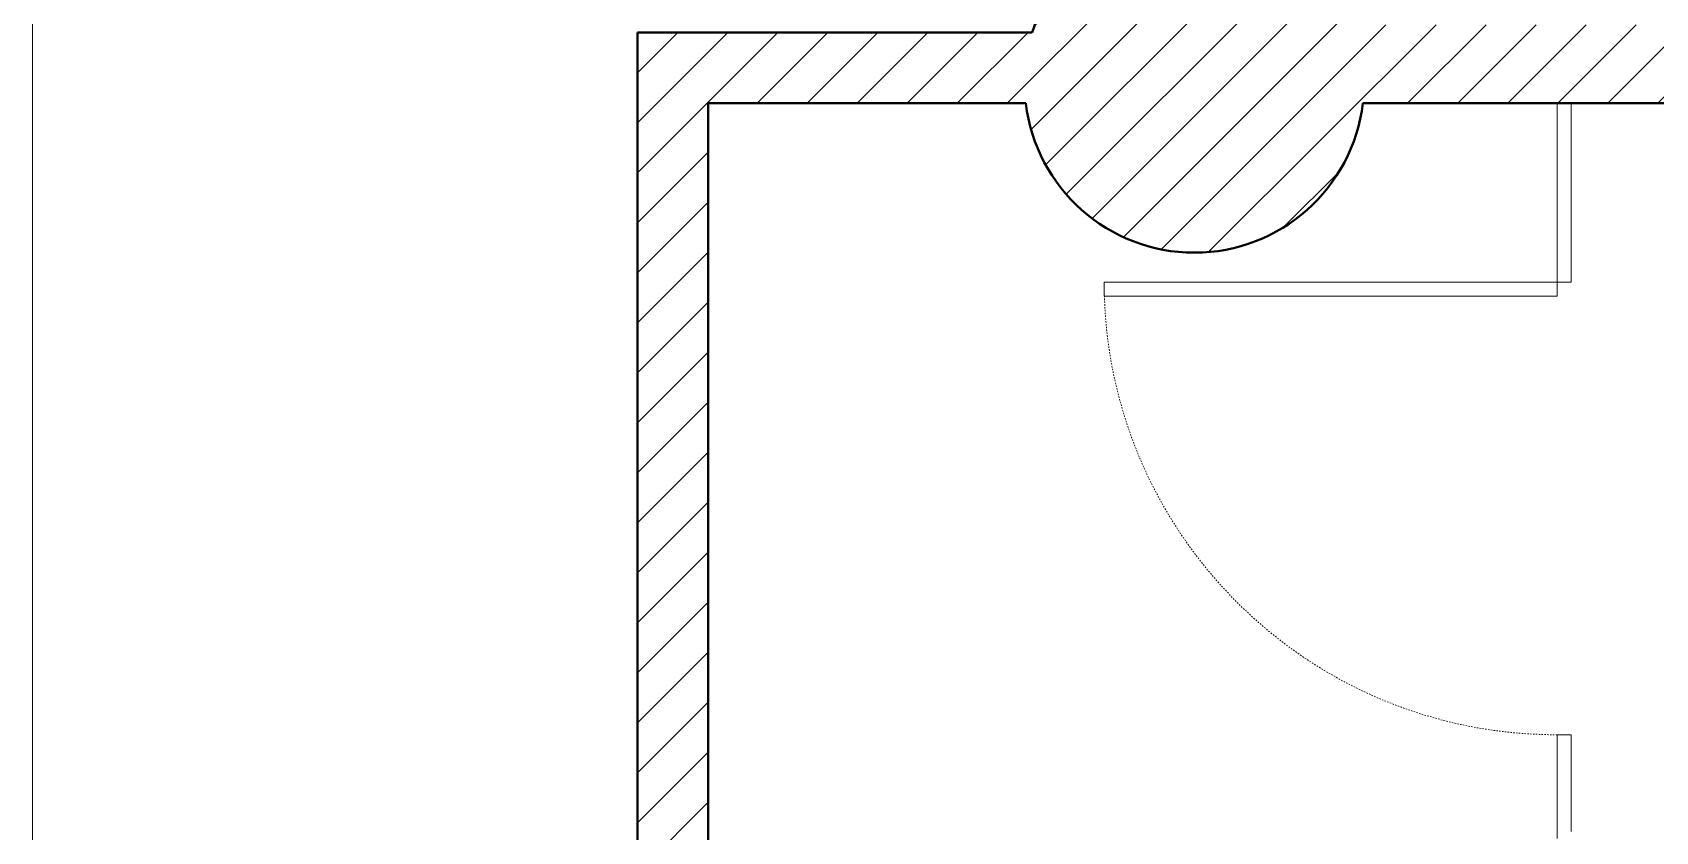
# Model space of a CAD drawing. Header units: inches. Extents: x -2978 to 4308, y -21 to 2608.
# Drawn here: x 823.5 to 938.2, y 1070.6 to 1127 of the extents above; entities that cross this region are included whole.
import ezdxf

# ---------------------------------------------------------------- set-up
doc = ezdxf.new("R2010")
doc.units = ezdxf.units.IN
doc.header["$LTSCALE"] = 0.2
doc.header["$MEASUREMENT"] = 0
doc.linetypes.add('HIDDEN', pattern=[0.375, 0.25, -0.125])
doc.layers.get('Defpoints').update_dxf_attribs({"color": 240, "linetype": 'CONTINUOUS', "lineweight": 0})
for name, color, linetype, lineweight in [('Framing', 141, 'CONTINUOUS', 15), ('Hatches', 8, 'CONTINUOUS', 5), ('Projections', 151, 'HIDDEN', 5), ('Viewed', 150, 'CONTINUOUS', 9), ('Walls', 7, 'CONTINUOUS', 40)]:
    doc.layers.add(name, color=color, linetype=linetype, lineweight=lineweight)
doc.styles.get("Standard").update_dxf_attribs({"font": 'arial.ttf', "width": 0.8})

# ---------------------------------------------------------------- blocks, each defined once
blk = doc.blocks.new('floor plan')
at = {"layer": 'Hatches'}
h = blk.add_hatch(dxfattribs=at)
h.set_pattern_fill('ANSI31', color=256, scale=20, style=0)
h.set_pattern_definition([(45, (267.6333, -330.0607), (-1.767767, 1.767767), [])])
h.paths.add_polyline_path([(70.18, 791.98, 0.887026), (94, 791.98), (363.74, 791.98), (363.74, 722.37), (368.74, 722.37), (368.74, 791.98), (369.74, 791.98), (369.74, 908.71), (151.57, 908.71), (151.57, 900.62), (139.74, 900.62), (139.74, 908.71), (32.05, 908.71), (32.05, 900.71), (0, 900.71), (0, 895.71), (60.37, 895.71), (60.37, 900.71), (79.93, 900.71), (79.93, 811.71), (0, 811.71), (0, 805.71), (79.93, 805.71), (79.93, 805.21, 0.278864), (70.63, 796.98), (42.74, 796.98), (42.74, 678.37), (42.74, 547.54), (215.04, 547.54), (363.74, 547.54), (363.74, 365.9), (261.49, 365.9), (261.49, 71.96), (368.74, 71.96), (368.74, 178.77), (385.06, 178.77), (385.06, 183.77), (368.74, 183.77), (368.74, 243.77), (363.12, 243.77), (363.12, 77.59), (267.12, 77.59), (267.12, 288.27), (363.12, 288.27), (363.12, 284.77), (368.74, 284.77), (368.74, 365.9), (368.74, 552.54), (368.74, 622.37), (363.74, 622.37), (363.74, 552.54), (47.74, 552.54), (47.74, 666.37), (145.02, 666.37), (145.02, 601.2), (150.02, 601.2), (150.02, 666.37), (185.04, 666.37), (209.5, 666.37), (209.5, 601.26), (214.5, 601.26), (214.5, 666.37), (298.62, 666.37), (298.62, 601.26), (303.62, 601.26), (303.62, 666.37), (303.75, 666.37), (363.74, 666.37), (363.74, 662.37), (368.74, 662.37), (368.74, 682.37), (363.74, 682.37), (363.74, 678.37), (303.75, 678.37), (303.75, 743.98), (298.75, 743.98), (298.75, 678.37), (214.34, 678.37), (214.34, 742.37), (185.04, 742.37), (185.04, 678.37), (47.74, 678.37), (47.74, 791.98)])
h.paths.add_polyline_path([(85.55, 804.9), (85.55, 900.71), (135.89, 900.71), (135.89, 896.62), (155.57, 896.62), (155.57, 900.71), (360.74, 900.71), (360.74, 797.52), (93.36, 797.52, 0.236234)], flags=16)
h.paths.add_polyline_path([(267.12, 293.9), (267.12, 357.9), (363.12, 357.9), (363.12, 293.9)], flags=16)
h.paths.add_polyline_path([(190.04, 678.37), (190.04, 737.37), (209.34, 737.37), (209.34, 678.37)], flags=16)
at = {"layer": 'Defpoints'}
blk.add_lwpolyline([(999.08, 1241.29), (999.08, 0), (0, 0), (0, 1241.29)], close=True, dxfattribs=at)
at = {"layer": 'Framing'}
for p, q in [((107.72, 791.98), (107.72, 779.33)), ((108.72, 779.33), (108.72, 791.98)), ((107.72, 779.33), (108.72, 779.33)), ((108.72, 747.33), (107.72, 747.33)), ((107.72, 747.33), (107.72, 739.99)), ((108.72, 740.49), (108.72, 747.33))]:
    blk.add_line(p, q, dxfattribs=at)
blk.add_lwpolyline([(107.72, 779.33), (107.72, 778.33), (75.72, 778.33), (75.72, 779.33)], close=True, dxfattribs=at)
at = {"layer": 'Projections', "extrusion": (0, 0, -1)}
blk.add_arc((-107.72, 779.33), 32, 270, 0, dxfattribs=at)
at = {"layer": 'Walls'}
for p, q in [((70.63, 796.98), (42.74, 796.98)), ((42.74, 796.98), (42.74, 678.37)), ((47.74, 791.98), (70.18, 791.98)), ((47.74, 678.37), (47.74, 791.98)), ((94, 791.98), (363.74, 791.98))]:
    blk.add_line(p, q, dxfattribs=at)
for start, end in [(100.3735, 162.7011), (186.8523, 353.1477)]:
    blk.add_arc((82.09, 793.41), 12, start, end, dxfattribs=at)
at = {"layer": 'Viewed', "flags": 8}
for tag, p in [('MODELNUMBER', (65.83, 678.56)), ('TRADENAME', (65.84, 678.56)), ('PRODUCT', (65.84, 678.56)), ('MATERIAL', (65.84, 678.56)), ('MODELNUMBER', (127.69, 678.42)), ('TRADENAME', (127.69, 678.42)), ('PRODUCT', (127.69, 678.42)), ('MATERIAL', (127.7, 678.42)), ('MODELNUMBER', (166.21, 678.37)), ('TRADENAME', (166.21, 678.37)), ('PRODUCT', (166.21, 678.37)), ('MATERIAL', (166.21, 678.37))]:
    blk.add_attdef(tag, p, '', height=0.001, rotation=90, dxfattribs=at)
at = {"layer": 'Viewed', "text_generation_flag": 4, "flags": 8}
for tag, p in [('TRADENAME', (66.34, 666.19)), ('MODELNUMBER', (66.34, 666.19)), ('MATERIAL', (66.35, 666.19)), ('PRODUCT', (66.35, 666.19)), ('MATERIAL', (128.19, 666.18)), ('PRODUCT', (128.19, 666.18)), ('TRADENAME', (128.19, 666.18)), ('MODELNUMBER', (128.19, 666.18))]:
    blk.add_attdef(tag, p, '', height=0.001, rotation=270, dxfattribs=at)

msp = doc.modelspace()

# ---------------------------------------------------------------- block references
at = {"layer": 'Walls'}
msp.add_blockref('floor plan', (823.544, 330.061), dxfattribs=at)

doc.saveas('drawing.dxf')
